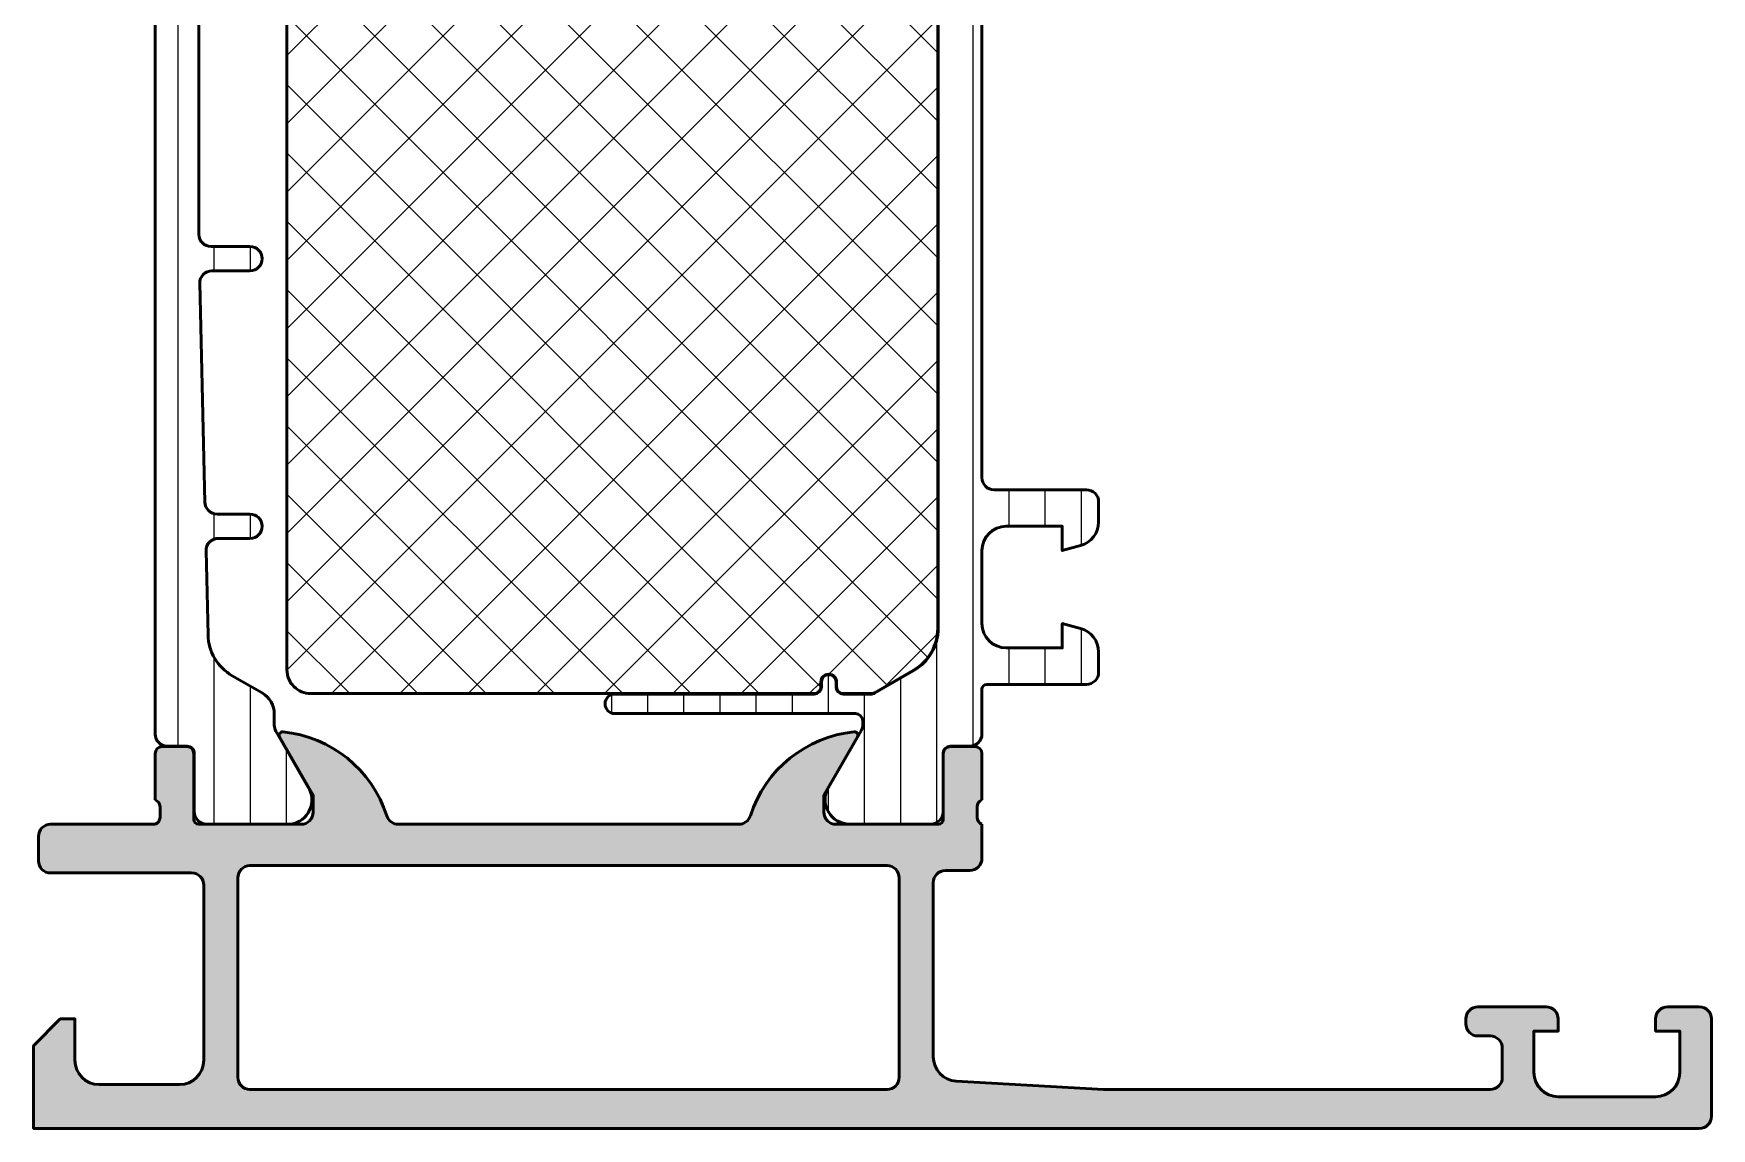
# Model space of a CAD drawing. Extents: x 0 to 69, y 0 to 90.
# Drawn here: x 0 to 69, y 0 to 45 of the extents above; entities that cross this region are included whole.
import ezdxf

# ---------------------------------------------------------------- set-up
doc = ezdxf.new("R2010")
doc.units = 0
for name, color, linetype, lineweight in [('0S-Alu contour', 7, 'Continuous', 50), ('0S-Alu hatch', 252, 'Continuous', 25), ('0S-Plastic contour', 254, 'Continuous', 50), ('0S-Plastic hatch', 253, 'Continuous', 25), ('0S-PT contour', 91, 'Continuous', 50), ('0S-PT hatch', 103, 'Continuous', 25)]:
    doc.layers.add(name, color=color, linetype=linetype, lineweight=lineweight)
pattern_1 = [(90, (0, 0), (-1.4859, 0), [])]

# ---------------------------------------------------------------- blocks, each defined once
blk = doc.blocks.new('486660__AA6779D3_EC4B_46D5_8450_88F0453FE4CD_')
at = {"layer": '0S-PT hatch'}
h = blk.add_hatch(dxfattribs=at)
h.set_pattern_fill('ANSI37', color=256, scale=0.625, angle=90, style=0)
h.set_pattern_definition([(135, (0, 0), (-1.403165018917055, -1.403165018917055), []), (225, (0, 0), (1.403165018917055, -1.403165018917055), [])])
edge = h.paths.add_edge_path()
edge.add_line((32.37999999999912, 64.15), (32.37999999999912, 64.35))
edge.add_arc((32.09999999999911, 64.35000000000001), 0.2800000000000011, 0, 89.99999999999856)
edge.add_line((32.09999999999912, 64.63), (11.39999999999904, 64.63))
edge.add_arc((11.39999999999904, 63.64999999999999), 0.9800000000000039, 90, 180)
edge.add_line((10.41999999999903, 63.64999999999999), (10.41999999999908, 18.84999999999997))
edge.add_arc((11.39999999999908, 18.84999999999997), 0.9799999999999968, 180, 270.0000000000002)
edge.add_line((11.39999999999908, 17.86999999999997), (32.09999999999916, 17.87))
edge.add_arc((32.09999999999916, 18.15), 0.2800000000000011, 270, 360)
edge.add_line((32.37999999999916, 18.15), (32.37999999999916, 18.35))
edge.add_ellipse((32.69999999999916, 18.35), major_axis=(-0.3200000000000003, 0), ratio=1, start_angle=180, end_angle=360, ccw=False)
edge.add_line((33.01999999999917, 18.35), (33.01999999999917, 18.14999999999999))
edge.add_arc((33.29999999999916, 18.14999999999999), 0.2800000000000011, 180, 270)
edge.add_line((33.29999999999916, 17.86999999999999), (34.43730669589375, 17.87))
edge.add_arc((34.43730669589374, 18.15), 0.2799999999999976, 270.0000000000014, 300.0000000000005)
edge.add_line((34.57730669589374, 17.90751288694036), (36.18999999999906, 18.83860180018583))
edge.add_arc((35.19999999999907, 20.55333209967904), 1.980000000000004, 299.9999999999993, 360)
edge.add_line((37.17999999999908, 20.55333209967904), (37.17999999999905, 61.94666790032098))
edge.add_arc((35.19999999999904, 61.94666790032097), 1.980000000000003, 0, 60.00000000000089)
edge.add_line((36.18999999999902, 63.66139819981417), (34.57730669589369, 64.59248711305963))
edge.add_arc((34.43730669589368, 64.35000000000001), 0.2800000000000002, 59.99999999999822, 89.99999999999564)
edge.add_line((34.43730669589371, 64.63), (33.29999999999912, 64.63))
edge.add_arc((33.29999999999911, 64.35000000000001), 0.2799999999999869, 89.99999999999856, 180)
edge.add_line((33.01999999999913, 64.35000000000002), (33.01999999999912, 64.15))
edge.add_ellipse((32.69999999999912, 64.15), major_axis=(-0.3200000000000003, 0), ratio=1, start_angle=0, end_angle=180, ccw=False)
at = {"layer": '0S-PT contour', "color": 7}
for points in [[(32.09999999999912, 64.63), (11.39999999999904, 64.63)], [(32.37999999999912, 64.15), (32.37999999999912, 64.35)], [(33.01999999999913, 64.35000000000002), (33.01999999999912, 64.15)], [(34.43730669589371, 64.63), (33.29999999999912, 64.63)], [(36.18999999999902, 63.66139819981417), (34.57730669589369, 64.59248711305963)], [(10.41999999999903, 63.64999999999999), (10.41999999999908, 18.84999999999997)], [(37.17999999999908, 20.55333209967904), (37.17999999999905, 61.94666790032098)], [(34.57730669589374, 17.90751288694036), (36.18999999999906, 18.83860180018583)], [(32.37999999999916, 18.15), (32.37999999999916, 18.35)], [(33.01999999999917, 18.35), (33.01999999999917, 18.14999999999999)], [(11.39999999999908, 17.86999999999997), (32.09999999999916, 17.87)], [(33.29999999999916, 17.86999999999999), (34.43730669589375, 17.87)]]:
    blk.add_lwpolyline(points, dxfattribs=at)
for centre, radius, start, end in [((11.39999999999904, 63.64999999999999), 0.9800000000000039, 90, 180), ((32.09999999999911, 64.35000000000001), 0.2800000000000011, 0, 89.99999999999856), ((33.29999999999911, 64.35000000000001), 0.2799999999999869, 89.99999999999856, 180), ((34.43730669589368, 64.35000000000001), 0.2800000000000002, 59.99999999999822, 89.99999999999564), ((35.19999999999904, 61.94666790032097), 1.980000000000003, 0, 60.00000000000089), ((35.19999999999907, 20.55333209967904), 1.980000000000004, 299.9999999999993, 0), ((11.39999999999908, 18.84999999999997), 0.9799999999999968, 180, 270.0000000000002), ((32.09999999999916, 18.15), 0.2800000000000011, 270, 0), ((33.29999999999916, 18.14999999999999), 0.2800000000000011, 180, 270), ((34.43730669589374, 18.15), 0.2799999999999976, 270.0000000000014, 300.0000000000005)]:
    blk.add_arc(centre, radius, start, end, dxfattribs=at)
at = {"layer": '0S-PT contour', "color": 7, "extrusion": (0, 0, -1)}
for centre, start, end in [((-32.69999999999912, 64.15), 180, 0), ((-32.69999999999916, 18.35), 0, 180)]:
    blk.add_arc(centre, 0.3200000000000003, start, end, dxfattribs=at)
blk = doc.blocks.new('284601__1C3E3B5A_675D_45E2_A2A6_27D8448A8259___341B43FD_93DC_42B4_A6A2_6976A97F9815_')
at = {"layer": '0S-Plastic hatch'}
h = blk.add_hatch(dxfattribs=at)
h.set_pattern_fill('ANSI31', color=256, scale=0.4680000000000001, angle=45, style=0)
h.set_pattern_definition(pattern_1)
edge = h.paths.add_edge_path()
edge.add_arc((39.19999999999911, 64.45), 0.2000000000000028, 180, 270)
edge.add_line((39.19999999999911, 64.25), (43.29999999999912, 64.25000000000001))
edge.add_ellipse((43.29999999999912, 63.75000000000001), major_axis=(-0.5, 0), ratio=1, start_angle=180, end_angle=270, ccw=False)
edge.add_line((43.79999999999911, 63.75000000000001), (43.79999999999911, 62.91925077662566))
edge.add_ellipse((42.79999999999911, 62.91925077662565), major_axis=(-1, 0), ratio=1, start_angle=104.99999999999989, end_angle=180, ccw=False)
edge.add_line((43.05881904510163, 61.95332495033658), (42.29999999999912, 61.75000000000001))
edge.add_line((42.29999999999912, 61.75000000000001), (42.29999999999911, 62.75000000000002))
edge.add_line((42.29999999999911, 62.75000000000002), (39.99999999999911, 62.75000000000001))
edge.add_arc((39.99999999999911, 61.75), 1, 90, 180)
edge.add_line((38.99999999999911, 61.75), (38.99999999999911, 58.75))
edge.add_arc((39.99999999999911, 58.75), 1, 180, 270.0000000000004)
edge.add_line((39.99999999999911, 57.75000000000001), (42.29999999999912, 57.75000000000002))
edge.add_line((42.29999999999912, 57.75000000000002), (42.29999999999912, 58.75000000000001))
edge.add_line((42.29999999999912, 58.75000000000001), (43.05881904510163, 58.54667504966343))
edge.add_ellipse((42.79999999999912, 57.58074922337437), major_axis=(-0.9999999999999957, 0), ratio=1, start_angle=180, end_angle=255.0000000000004, ccw=False)
edge.add_line((43.79999999999911, 57.58074922337437), (43.79999999999912, 56.75))
edge.add_ellipse((43.29999999999912, 56.75), major_axis=(-0.5, 0), ratio=1, start_angle=90, end_angle=180, ccw=False)
edge.add_line((43.29999999999912, 56.25), (39.49999999999911, 56.25000000000001))
edge.add_arc((39.49999999999911, 55.75000000000001), 0.5, 90, 180)
edge.add_line((38.99999999999911, 55.75000000000001), (38.99999999999914, 26.75000000000001))
edge.add_arc((39.49999999999914, 26.75000000000001), 0.5, 180, 270)
edge.add_line((39.49999999999914, 26.25000000000001), (43.29999999999915, 26.25000000000002))
edge.add_ellipse((43.29999999999915, 25.75000000000001), major_axis=(-0.5000000000000036, 0), ratio=1, start_angle=180, end_angle=270, ccw=False)
edge.add_line((43.79999999999916, 25.75000000000001), (43.79999999999916, 24.91925077662566))
edge.add_ellipse((42.79999999999914, 24.91925077662565), major_axis=(-1.000000000000007, 0), ratio=1, start_angle=104.9999999999998, end_angle=180, ccw=False)
edge.add_line((43.05881904510167, 23.95332495033658), (42.29999999999916, 23.75000000000001))
edge.add_line((42.29999999999916, 23.75000000000001), (42.29999999999916, 24.75000000000001))
edge.add_line((42.29999999999916, 24.75000000000001), (39.99999999999914, 24.75000000000001))
edge.add_arc((39.99999999999915, 23.75000000000001), 1, 90.0000000000004, 180)
edge.add_line((38.99999999999915, 23.75000000000001), (38.99999999999915, 20.75000000000001))
edge.add_arc((39.99999999999915, 20.75000000000001), 1, 180, 270)
edge.add_line((39.99999999999915, 19.75000000000001), (42.29999999999916, 19.75000000000001))
edge.add_line((42.29999999999916, 19.75000000000001), (42.29999999999916, 20.75000000000001))
edge.add_line((42.29999999999916, 20.75000000000001), (43.05881904510168, 20.54667504966344))
edge.add_ellipse((42.79999999999916, 19.58074922337437), major_axis=(-0.9999999999999991, 0), ratio=1, start_angle=180, end_angle=255.0000000000005, ccw=False)
edge.add_line((43.79999999999916, 19.58074922337437), (43.79999999999916, 18.75000000000001))
edge.add_ellipse((43.29999999999916, 18.75000000000001), major_axis=(-0.5, 0), ratio=1, start_angle=90, end_angle=180, ccw=False)
edge.add_line((43.29999999999916, 18.25000000000001), (39.19999999999915, 18.25000000000001))
edge.add_arc((39.19999999999916, 18.05000000000001), 0.2000000000000028, 90.00000000000205, 180)
edge.add_line((38.99999999999915, 18.05000000000001), (38.99999999999915, 16.21000000000001))
edge.add_ellipse((38.49999999999915, 16.21000000000001), major_axis=(-0.5, 0), ratio=1, start_angle=90, end_angle=180, ccw=False)
edge.add_line((38.49999999999915, 15.71000000000001), (37.69999999999914, 15.71000000000001))
edge.add_arc((37.69999999999914, 15.41000000000001), 0.2999999999999971, 90, 180)
edge.add_line((37.39999999999915, 15.41000000000001), (37.39999999999915, 13.01))
edge.add_ellipse((36.89999999999915, 13.01), major_axis=(-0.5, 0), ratio=1, start_angle=90, end_angle=180, ccw=False)
edge.add_line((36.89999999999915, 12.51), (33.54999999999915, 12.51000000000001))
edge.add_ellipse((33.54999999999915, 13.51), major_axis=(-0.9999999999999964, 0), ratio=1, start_angle=-30.000000000000114, end_angle=90, ccw=False)
edge.add_line((32.68397459621471, 14.01), (34.03301270189136, 16.34660254037844))
edge.add_arc((33.59999999999914, 16.59660254037844), 0.4999999999999998, 329.9999999999999, 360)
edge.add_line((34.09999999999914, 16.59660254037844), (34.09999999999916, 16.75))
edge.add_arc((33.79999999999916, 16.75), 0.2999999999999971, 0, 90)
edge.add_line((33.79999999999916, 17.05), (23.89999999999915, 17.04999999999999))
edge.add_ellipse((23.89999999999915, 17.44999999999998), major_axis=(-0.3999999999999986, 0), ratio=1, start_angle=-90, end_angle=90, ccw=False)
edge.add_line((23.89999999999915, 17.84999999999998), (32.09999999999916, 17.85))
edge.add_arc((32.09999999999916, 18.15), 0.3000000000000043, 270, 360)
edge.add_line((32.39999999999917, 18.15), (32.39999999999917, 18.35))
edge.add_ellipse((32.69999999999916, 18.35), major_axis=(-0.2999999999999971, 0), ratio=1, start_angle=180, end_angle=360, ccw=False)
edge.add_line((32.99999999999916, 18.35), (32.99999999999916, 18.14999999999999))
edge.add_arc((33.29999999999916, 18.14999999999999), 0.2999999999999971, 180, 270)
edge.add_line((33.29999999999916, 17.85), (34.43730669589375, 17.85))
edge.add_arc((34.43730669589375, 18.15), 0.2999999999999971, 269.9999999999986, 299.9999999999984)
edge.add_line((34.58730669589375, 17.89019237886466), (36.19999999999905, 18.82128129211013))
edge.add_arc((35.19999999999908, 20.55333209967904), 2.000000000000005, 299.9999999999989, 360)
edge.add_line((37.19999999999909, 20.55333209967904), (37.19999999999905, 61.94666790032098))
edge.add_arc((35.19999999999905, 61.94666790032096), 2, 0, 60.00000000000115)
edge.add_line((36.19999999999901, 63.67871870788985), (34.5873066958937, 64.60980762113533))
edge.add_arc((34.4373066958937, 64.35000000000001), 0.2999999999999919, 59.99999999999943, 89.99999999999864)
edge.add_line((34.43730669589371, 64.65), (33.29999999999912, 64.65))
edge.add_arc((33.29999999999912, 64.35000000000001), 0.2999999999999971, 90, 180)
edge.add_line((32.99999999999912, 64.35000000000001), (32.99999999999911, 64.15))
edge.add_ellipse((32.69999999999912, 64.15), major_axis=(-0.2999999999999971, 0), ratio=1, start_angle=0, end_angle=180, ccw=False)
edge.add_line((32.39999999999912, 64.15), (32.39999999999912, 64.35))
edge.add_arc((32.09999999999912, 64.35), 0.3000000000000043, 0, 90)
edge.add_line((32.09999999999912, 64.65), (23.8999999999991, 64.65))
edge.add_ellipse((23.8999999999991, 65.04999999999998), major_axis=(-0.3999999999999915, 0), ratio=1, start_angle=-90, end_angle=90, ccw=False)
edge.add_line((23.8999999999991, 65.44999999999999), (33.7999999999991, 65.45))
edge.add_arc((33.7999999999991, 65.75), 0.2999999999999971, 270, 360)
edge.add_line((34.0999999999991, 65.75), (34.0999999999991, 65.90339745962156))
edge.add_arc((33.5999999999991, 65.90339745962156), 0.5, 0, 30.00000000000195)
edge.add_line((34.03301270189131, 66.15339745962157), (32.68397459621466, 68.49000000000001))
edge.add_ellipse((33.5499999999991, 68.99), major_axis=(-0.9999999999999888, 0), ratio=1, start_angle=-90, end_angle=29.999999999999375, ccw=False)
edge.add_line((33.5499999999991, 69.98999999999998), (36.8999999999991, 69.99000000000001))
edge.add_ellipse((36.89999999999911, 69.49000000000001), major_axis=(-0.5, 0), ratio=1, start_angle=180, end_angle=270.0000000000008, ccw=False)
edge.add_line((37.3999999999991, 69.49000000000001), (37.3999999999991, 67.09))
edge.add_arc((37.6999999999991, 67.09), 0.3000000000000043, 180, 270)
edge.add_line((37.6999999999991, 66.78999999999999), (38.49999999999911, 66.79))
edge.add_ellipse((38.49999999999911, 66.29), major_axis=(-0.5, 0), ratio=1, start_angle=180, end_angle=270, ccw=False)
edge.add_line((38.99999999999911, 66.29), (38.99999999999911, 64.45))
at = {"layer": '0S-Plastic contour', "color": 7}
for points in [[(33.5499999999991, 69.98999999999998), (36.8999999999991, 69.99000000000001)], [(37.3999999999991, 69.49000000000001), (37.3999999999991, 67.09)], [(34.03301270189131, 66.15339745962157), (32.68397459621466, 68.49000000000001)], [(37.6999999999991, 66.78999999999999), (38.49999999999911, 66.79)], [(38.99999999999911, 66.29), (38.99999999999911, 64.45)], [(34.0999999999991, 65.75), (34.0999999999991, 65.90339745962156)], [(23.8999999999991, 65.44999999999999), (33.7999999999991, 65.45)], [(32.09999999999912, 64.65), (23.8999999999991, 64.65)], [(32.39999999999912, 64.15), (32.39999999999912, 64.35)], [(32.99999999999912, 64.35000000000001), (32.99999999999911, 64.15)], [(34.43730669589371, 64.65), (33.29999999999912, 64.65)], [(36.19999999999901, 63.67871870788985), (34.5873066958937, 64.60980762113533)], [(39.19999999999911, 64.25), (43.29999999999912, 64.25000000000001)], [(43.79999999999911, 63.75000000000001), (43.79999999999911, 62.91925077662566)], [(43.05881904510163, 61.95332495033658), (42.29999999999912, 61.75000000000001), (42.29999999999911, 62.75000000000002), (39.99999999999911, 62.75000000000001)], [(37.19999999999909, 20.55333209967904), (37.19999999999905, 61.94666790032098)], [(38.99999999999911, 61.75), (38.99999999999911, 58.75)], [(39.99999999999911, 57.75000000000001), (42.29999999999912, 57.75000000000002), (42.29999999999912, 58.75000000000001), (43.05881904510163, 58.54667504966343)], [(43.79999999999911, 57.58074922337437), (43.79999999999912, 56.75)], [(43.29999999999912, 56.25), (39.49999999999911, 56.25000000000001)], [(38.99999999999911, 55.75000000000001), (38.99999999999914, 26.75000000000001)], [(39.49999999999914, 26.25000000000001), (43.29999999999915, 26.25000000000002)], [(43.79999999999916, 25.75000000000001), (43.79999999999916, 24.91925077662566)], [(43.05881904510167, 23.95332495033658), (42.29999999999916, 23.75000000000001), (42.29999999999916, 24.75000000000001), (39.99999999999914, 24.75000000000001)], [(38.99999999999915, 23.75000000000001), (38.99999999999915, 20.75000000000001)], [(39.99999999999915, 19.75000000000001), (42.29999999999916, 19.75000000000001), (42.29999999999916, 20.75000000000001), (43.05881904510168, 20.54667504966344)], [(43.79999999999916, 19.58074922337437), (43.79999999999916, 18.75000000000001)], [(34.58730669589375, 17.89019237886466), (36.19999999999905, 18.82128129211013)], [(32.39999999999917, 18.15), (32.39999999999917, 18.35)], [(32.99999999999916, 18.35), (32.99999999999916, 18.14999999999999)], [(38.99999999999915, 18.05000000000001), (38.99999999999915, 16.21000000000001)], [(43.29999999999916, 18.25000000000001), (39.19999999999915, 18.25000000000001)], [(23.89999999999915, 17.84999999999998), (32.09999999999916, 17.85)], [(33.29999999999916, 17.85), (34.43730669589375, 17.85)], [(33.79999999999916, 17.05), (23.89999999999915, 17.04999999999999)], [(34.09999999999914, 16.59660254037844), (34.09999999999916, 16.75)], [(32.68397459621471, 14.01), (34.03301270189136, 16.34660254037844)], [(37.39999999999915, 15.41000000000001), (37.39999999999915, 13.01)], [(38.49999999999915, 15.71000000000001), (37.69999999999914, 15.71000000000001)], [(36.89999999999915, 12.51), (33.54999999999915, 12.51000000000001)]]:
    blk.add_lwpolyline(points, dxfattribs=at)
at = {"layer": '0S-Plastic contour', "color": 7, "extrusion": (0, 0, -1)}
for centre, radius, start, end in [((-33.5499999999991, 68.99), 0.9999999999999888, 330.0000000000006, 90), ((-36.89999999999911, 69.49000000000001), 0.5, 89.9999999999992, 180), ((-38.49999999999911, 66.29), 0.5, 90, 180), ((-23.8999999999991, 65.04999999999998), 0.3999999999999915, 270, 90), ((-43.29999999999912, 63.75000000000001), 0.5, 90, 180), ((-32.69999999999912, 64.15), 0.2999999999999971, 180, 0), ((-42.79999999999911, 62.91925077662565), 1, 180, 255.0000000000001), ((-42.79999999999912, 57.58074922337437), 0.9999999999999957, 104.9999999999996, 180), ((-43.29999999999912, 56.75), 0.5, 180, 270), ((-43.29999999999915, 25.75000000000001), 0.5000000000000036, 90, 180), ((-42.79999999999914, 24.91925077662565), 1.000000000000007, 180, 255.0000000000002), ((-42.79999999999916, 19.58074922337437), 0.9999999999999991, 104.9999999999995, 180), ((-32.69999999999916, 18.35), 0.2999999999999971, 0, 180), ((-43.29999999999916, 18.75000000000001), 0.5, 180, 270), ((-23.89999999999915, 17.44999999999998), 0.3999999999999986, 270, 90), ((-38.49999999999915, 16.21000000000001), 0.5, 180, 270), ((-33.54999999999915, 13.51), 0.9999999999999964, 270, 30.00000000000004), ((-36.89999999999915, 13.01), 0.5, 180, 270)]:
    blk.add_arc(centre, radius, start, end, dxfattribs=at)
at = {"layer": '0S-Plastic contour', "color": 7}
for centre, radius, start, end in [((37.6999999999991, 67.09), 0.3000000000000043, 180, 270), ((33.7999999999991, 65.75), 0.2999999999999971, 270, 0), ((33.5999999999991, 65.90339745962156), 0.5, 0, 30.00000000000195), ((32.09999999999912, 64.35), 0.3000000000000043, 0, 90), ((33.29999999999912, 64.35000000000001), 0.2999999999999971, 90, 180), ((34.4373066958937, 64.35000000000001), 0.2999999999999919, 59.99999999999943, 89.99999999999864), ((39.19999999999911, 64.45), 0.2000000000000028, 180, 270), ((35.19999999999905, 61.94666790032096), 2, 0, 60.00000000000115), ((39.99999999999911, 61.75), 1, 90, 180), ((39.99999999999911, 58.75), 1, 180, 270.0000000000004), ((39.49999999999911, 55.75000000000001), 0.5, 90, 180), ((39.49999999999914, 26.75000000000001), 0.5, 180, 270), ((39.99999999999915, 23.75000000000001), 1, 90.0000000000004, 180), ((39.99999999999915, 20.75000000000001), 1, 180, 270), ((35.19999999999908, 20.55333209967904), 2.000000000000005, 299.9999999999989, 0), ((32.09999999999916, 18.15), 0.3000000000000043, 270, 0), ((33.29999999999916, 18.14999999999999), 0.2999999999999971, 180, 270), ((39.19999999999916, 18.05000000000001), 0.2000000000000028, 90.00000000000205, 180), ((34.43730669589375, 18.15), 0.2999999999999971, 269.9999999999986, 299.9999999999984), ((33.79999999999916, 16.75), 0.2999999999999971, 0, 90), ((33.59999999999914, 16.59660254037844), 0.4999999999999998, 329.9999999999999, 0), ((37.69999999999914, 15.41000000000001), 0.2999999999999971, 90, 180)]:
    blk.add_arc(centre, radius, start, end, dxfattribs=at)
blk = doc.blocks.new('347280__58E9946C_40D0_4B69_BB5C_070745B5B61F_')
at = {"layer": '0S-Alu hatch'}
h = blk.add_hatch(color=256, dxfattribs=at)
edge = h.paths.add_edge_path()
edge.add_line((37.5, 10.59999999999999), (38.5, 10.59999999999999))
edge.add_arc((38.5, 11.09999999999999), 0.5, 270, 360)
edge.add_line((39, 11.09999999999999), (39, 12.50000000000001))
edge.add_ellipse((39.1, 12.78284271247463), major_axis=(-0.2999999999999993, 0), ratio=1, start_angle=0, end_angle=70.52877936551039, ccw=False)
edge.add_line((38.79999999999999, 12.78284271247463), (38.8, 13.21715728752538))
edge.add_ellipse((39.1, 13.21715728752538), major_axis=(-0.3000000000000043, 0), ratio=1, start_angle=289.47122063449063, end_angle=360, ccw=False)
edge.add_line((39, 13.5), (39, 15.39999999999996))
edge.add_arc((38.69999999999996, 15.39999999999996), 0.3000000000000398, 0, 90)
edge.add_line((38.69999999999996, 15.7), (37.71000000000004, 15.7))
edge.add_arc((37.71000000000004, 15.39999999999996), 0.3000000000000327, 90, 180)
edge.add_line((37.41, 15.39999999999996), (37.41, 12.7))
edge.add_ellipse((37.21, 12.7), major_axis=(-0.2000000000000028, 0), ratio=1, start_angle=90, end_angle=180, ccw=False)
edge.add_line((37.21, 12.5), (33, 12.50000000000001))
edge.add_ellipse((33, 13), major_axis=(-0.4999999999999965, 0), ratio=1, start_angle=0, end_angle=90, ccw=False)
edge.add_line((32.5, 13), (32.50000000000001, 13.7))
edge.add_line((32.50000000000001, 13.7), (33.88149545762237, 16.09282032302756))
edge.add_arc((33.7618802153517, 16.16188021535171), 0.1381197846482973, 330.0000000000003, 455.6225775507923)
edge.add_arc((34.23822324117381, 11.32339113815219), 5, 95.62257755079364, 162.2515836439299)
edge.add_ellipse((29.00000000000001, 13), major_axis=(-0.4999999999999977, 0), ratio=1, start_angle=90, end_angle=162.2515836439304, ccw=False)
edge.add_line((29.00000000000001, 12.5), (15, 12.5))
edge.add_ellipse((15, 13), major_axis=(-0.5000000000000054, 0), ratio=1, start_angle=17.74841635606981, end_angle=90, ccw=False)
edge.add_arc((9.761776758826194, 11.3233911381522), 4.999999999999996, 17.7484163560701, 84.37742244920646)
edge.add_arc((10.23811978464829, 16.1618802153517), 0.1381197846483025, 84.37742244920489, 209.9999999999986)
edge.add_line((10.11850454237762, 16.09282032302755), (11.49999999999999, 13.7))
edge.add_line((11.49999999999999, 13.7), (11.49999999999999, 13))
edge.add_ellipse((10.99999999999999, 13), major_axis=(-0.5, 0), ratio=1, start_angle=90, end_angle=180, ccw=False)
edge.add_line((10.99999999999999, 12.5), (6.790000000000006, 12.5))
edge.add_ellipse((6.790000000000006, 12.7), major_axis=(-0.2000000000000028, 0), ratio=1, start_angle=0, end_angle=90, ccw=False)
edge.add_line((6.590000000000003, 12.7), (6.590000000000003, 15.39999999999996))
edge.add_arc((6.289999999999963, 15.39999999999996), 0.3000000000000398, 0, 90)
edge.add_line((6.289999999999963, 15.7), (5.300000000000039, 15.7))
edge.add_arc((5.300000000000043, 15.39999999999996), 0.3000000000000362, 90.00000000000067, 180)
edge.add_line((5.000000000000007, 15.39999999999996), (5.000000000000007, 13.5))
edge.add_ellipse((4.900000000000005, 13.21715728752538), major_axis=(-0.2999999999999966, 0), ratio=1, start_angle=180, end_angle=250.5287793655088, ccw=False)
edge.add_line((5.200000000000002, 13.21715728752538), (5.200000000000009, 12.78284271247462))
edge.add_ellipse((4.900000000000011, 12.78284271247462), major_axis=(-0.299999999999998, 0), ratio=1, start_angle=109.4712206344899, end_angle=180, ccw=False)
edge.add_line((5.000000000000007, 12.5), (0.6999999999999887, 12.5))
edge.add_arc((0.6999999999999889, 12), 0.5, 90.00000000000003, 180)
edge.add_line((0.1999999999999888, 12), (0.1999999999999886, 11))
edge.add_arc((0.6999999999999887, 11), 0.5, 180, 270)
edge.add_line((0.6999999999999885, 10.5), (6.499999999999992, 10.5))
edge.add_ellipse((6.499999999999989, 10), major_axis=(-0.4999999999999965, 0), ratio=1, start_angle=180, end_angle=269.9999999999996, ccw=False)
edge.add_line((6.999999999999985, 10), (6.999999999999985, 2.800000000000004))
edge.add_ellipse((5.999999999999989, 2.8), major_axis=(-0.9999999999999964, 0), ratio=1, start_angle=90.00000000000023, end_angle=180, ccw=False)
edge.add_line((5.999999999999992, 1.800000000000004), (2.699999999999988, 1.800000000000004))
edge.add_ellipse((2.699999999999988, 2.800000000000004), major_axis=(-1, 0), ratio=1, start_angle=0, end_angle=90, ccw=False)
edge.add_line((1.699999999999988, 2.800000000000004), (1.699999999999988, 4.5))
edge.add_line((1.699999999999988, 4.5), (1.099999999999994, 4.5))
edge.add_line((1.099999999999994, 4.5), (0, 3.399999999999998))
edge.add_line((0, 3.399999999999998), (0, 0))
edge.add_line((0, 0), (68.5, 0))
edge.add_arc((68.5, 0.5), 0.5, 270, 360)
edge.add_line((69, 0.5), (69, 4.5))
edge.add_arc((68.5, 4.5), 0.5, 0, 90)
edge.add_line((68.5, 5), (67.2, 5))
edge.add_arc((67.2, 4.5), 0.5, 90, 180)
edge.add_line((66.7, 4.5), (66.7, 4))
edge.add_line((66.7, 4), (67.70000000000002, 4))
edge.add_line((67.70000000000002, 4), (67.70000000000002, 2.299999999999997))
edge.add_ellipse((66.70000000000002, 2.299999999999996), major_axis=(-1, 0), ratio=1, start_angle=90, end_angle=180, ccw=False)
edge.add_line((66.70000000000002, 1.299999999999996), (62.69999999999999, 1.299999999999997))
edge.add_ellipse((62.69999999999999, 2.299999999999996), major_axis=(-0.9999999999999996, 0), ratio=1, start_angle=0, end_angle=90, ccw=False)
edge.add_line((61.69999999999999, 2.299999999999996), (61.69999999999999, 4))
edge.add_line((61.69999999999999, 4), (62.7, 4))
edge.add_line((62.7, 4), (62.7, 4.5))
edge.add_arc((62.2, 4.5), 0.5, 0, 90)
edge.add_line((62.2, 5), (59.40000000000001, 5))
edge.add_arc((59.40000000000001, 4.5), 0.5, 90, 180)
edge.add_line((58.9, 4.5), (58.9, 4.300000000000004))
edge.add_arc((59.40000000000001, 4.300000000000004), 0.5, 180, 270)
edge.add_line((59.40000000000001, 3.800000000000004), (59.90000000000001, 3.799999999999997))
edge.add_ellipse((59.90000000000001, 3.299999999999997), major_axis=(-0.5, 0), ratio=1, start_angle=180, end_angle=270, ccw=False)
edge.add_line((60.4, 3.299999999999997), (60.4, 2.100000000000001))
edge.add_ellipse((59.90000000000001, 2.100000000000001), major_axis=(-0.5, 0), ratio=1, start_angle=90, end_angle=180, ccw=False)
edge.add_line((59.90000000000001, 1.600000000000001), (44, 1.600000000000001))
edge.add_line((44, 1.600000000000001), (37.94295020946149, 1.946117130887913))
edge.add_ellipse((38, 2.944488465311891), major_axis=(-1.000000000000001, 0), ratio=1, start_angle=0, end_angle=86.72951207681638, ccw=False)
edge.add_line((36.99999999999999, 2.94448846531189), (37, 10.09999999999999))
edge.add_ellipse((37.5, 10.09999999999999), major_axis=(-0.5, 0), ratio=1, start_angle=270, end_angle=360, ccw=False)
edge = h.paths.add_edge_path()
edge.add_line((8.399999999999991, 2.100000000000001), (8.399999999999991, 10.3))
edge.add_ellipse((8.899999999999991, 10.3), major_axis=(-0.5, 0), ratio=1, start_angle=270, end_angle=360, ccw=False)
edge.add_line((8.899999999999991, 10.8), (35.1, 10.8))
edge.add_ellipse((35.1, 10.3), major_axis=(-0.5, 0), ratio=1, start_angle=180, end_angle=269.9999999999992, ccw=False)
edge.add_line((35.6, 10.3), (35.6, 2.099999999999997))
edge.add_ellipse((35.1, 2.099999999999997), major_axis=(-0.4999999999999965, 0), ratio=1, start_angle=90.0000000000008, end_angle=180, ccw=False)
edge.add_line((35.1, 1.600000000000001), (8.900000000000006, 1.599999999999994))
edge.add_ellipse((8.900000000000002, 2.100000000000004), major_axis=(-0.5000000000000107, 0), ratio=1, start_angle=0, end_angle=90.0000000000004, ccw=False)
at = {"layer": '0S-Alu contour', "color": 7}
for points in [[(10.11850454237762, 16.09282032302755), (11.49999999999999, 13.7), (11.49999999999999, 13)], [(32.5, 13), (32.50000000000001, 13.7), (33.88149545762237, 16.09282032302756)], [(5.000000000000007, 15.39999999999996), (5.000000000000007, 13.5)], [(6.289999999999963, 15.7), (5.300000000000039, 15.7)], [(6.590000000000003, 12.7), (6.590000000000003, 15.39999999999996)], [(37.41, 15.39999999999996), (37.41, 12.7)], [(38.69999999999996, 15.7), (37.71000000000004, 15.7)], [(39, 13.5), (39, 15.39999999999996)], [(5.200000000000002, 13.21715728752538), (5.200000000000009, 12.78284271247462)], [(38.79999999999999, 12.78284271247463), (38.8, 13.21715728752538)], [(5.000000000000007, 12.5), (0.6999999999999887, 12.5)], [(10.99999999999999, 12.5), (6.790000000000006, 12.5)], [(29.00000000000001, 12.5), (15, 12.5)], [(37.21, 12.5), (33, 12.50000000000001)], [(39, 11.09999999999999), (39, 12.50000000000001)], [(0.1999999999999888, 12), (0.1999999999999886, 11)], [(0.6999999999999885, 10.5), (6.499999999999992, 10.5)], [(8.899999999999991, 10.8), (35.1, 10.8)], [(37.5, 10.59999999999999), (38.5, 10.59999999999999)], [(6.999999999999985, 10), (6.999999999999985, 2.800000000000004)], [(8.399999999999991, 2.100000000000001), (8.399999999999991, 10.3)], [(35.6, 10.3), (35.6, 2.099999999999997)], [(36.99999999999999, 2.94448846531189), (37, 10.09999999999999)], [(62.2, 5), (59.40000000000001, 5)], [(68.5, 5), (67.2, 5)], [(1.699999999999988, 2.800000000000004), (1.699999999999988, 4.5), (1.099999999999994, 4.5), (0, 3.399999999999998), (0, 0), (68.5, 0)], [(58.9, 4.5), (58.9, 4.300000000000004)], [(61.69999999999999, 2.299999999999996), (61.69999999999999, 4), (62.7, 4), (62.7, 4.5)], [(66.7, 4.5), (66.7, 4), (67.70000000000002, 4), (67.70000000000002, 2.299999999999997)], [(69, 0.5), (69, 4.5)], [(59.40000000000001, 3.800000000000004), (59.90000000000001, 3.799999999999997)], [(60.4, 3.299999999999997), (60.4, 2.100000000000001)], [(5.999999999999992, 1.800000000000004), (2.699999999999988, 1.800000000000004)], [(35.1, 1.600000000000001), (8.900000000000006, 1.599999999999994)], [(59.90000000000001, 1.600000000000001), (44, 1.600000000000001), (37.94295020946149, 1.946117130887913)], [(66.70000000000002, 1.299999999999996), (62.69999999999999, 1.299999999999997)]]:
    blk.add_lwpolyline(points, dxfattribs=at)
for centre, radius, start, end in [((10.23811978464829, 16.1618802153517), 0.1381197846483025, 84.37742244920489, 209.9999999999986), ((9.761776758826194, 11.3233911381522), 4.999999999999996, 17.7484163560701, 84.37742244920646), ((34.23822324117381, 11.32339113815219), 5, 95.62257755079364, 162.2515836439299), ((33.7618802153517, 16.16188021535171), 0.1381197846482973, 330.0000000000003, 95.62257755079234), ((5.300000000000043, 15.39999999999996), 0.3000000000000362, 90.00000000000067, 180), ((6.289999999999963, 15.39999999999996), 0.3000000000000398, 0, 90), ((37.71000000000004, 15.39999999999996), 0.3000000000000327, 90, 180), ((38.69999999999996, 15.39999999999996), 0.3000000000000398, 0, 90), ((0.6999999999999889, 12), 0.5, 90.00000000000003, 180), ((38.5, 11.09999999999999), 0.5, 270, 0), ((0.6999999999999887, 11), 0.5, 180, 270), ((59.40000000000001, 4.5), 0.5, 90, 180), ((62.2, 4.5), 0.5, 0, 90), ((67.2, 4.5), 0.5, 90, 180), ((68.5, 4.5), 0.5, 0, 90), ((59.40000000000001, 4.300000000000004), 0.5, 180, 270), ((68.5, 0.5), 0.5, 270, 0)]:
    blk.add_arc(centre, radius, start, end, dxfattribs=at)
at = {"layer": '0S-Alu contour', "color": 7, "extrusion": (0, 0, -1)}
for centre, radius, start, end in [((-4.900000000000005, 13.21715728752538), 0.2999999999999966, 109.4712206344912, 180), ((-39.1, 13.21715728752538), 0.3000000000000043, 0, 70.52877936550937), ((-4.900000000000011, 12.78284271247462), 0.299999999999998, 180, 250.5287793655101), ((-6.790000000000006, 12.7), 0.2000000000000028, 270, 0), ((-10.99999999999999, 13), 0.5, 180, 270), ((-15, 13), 0.5000000000000054, 270, 342.2515836439302), ((-29.00000000000001, 13), 0.4999999999999977, 197.7484163560697, 270), ((-33, 13), 0.4999999999999965, 270, 0), ((-37.21, 12.7), 0.2000000000000028, 180, 270), ((-39.1, 12.78284271247463), 0.2999999999999993, 289.4712206344896, 0), ((-6.499999999999989, 10), 0.4999999999999965, 90.0000000000004, 180), ((-8.899999999999991, 10.3), 0.5, 0, 90), ((-35.1, 10.3), 0.5, 90.00000000000081, 180), ((-37.5, 10.09999999999999), 0.5, 0, 90), ((-59.90000000000001, 3.299999999999997), 0.5, 90, 180), ((-2.699999999999988, 2.800000000000004), 1, 270, 0), ((-5.999999999999989, 2.8), 0.9999999999999964, 180, 269.9999999999998), ((-38, 2.944488465311891), 1.000000000000001, 273.2704879231836, 0), ((-8.900000000000002, 2.100000000000004), 0.5000000000000107, 269.9999999999996, 0), ((-35.1, 2.099999999999997), 0.4999999999999965, 180, 269.9999999999992), ((-59.90000000000001, 2.100000000000001), 0.5, 180, 270), ((-62.69999999999999, 2.299999999999996), 0.9999999999999996, 270, 0), ((-66.70000000000002, 2.299999999999996), 1, 180, 270)]:
    blk.add_arc(centre, radius, start, end, dxfattribs=at)
blk = doc.blocks.new('284601__D1D47318_7897_450D_8B7C_3EEFFCFABF3A___E5347060_884E_45AE_9116_E744F85955DC_')
at = {"layer": '0S-Plastic hatch'}
h = blk.add_hatch(dxfattribs=at)
h.set_pattern_fill('ANSI31', color=256, scale=0.4680000000000001, angle=45, style=0)
h.set_pattern_definition(pattern_1)
edge = h.paths.add_edge_path()
edge.add_line((9.399999999999817, 64.60247913859288), (8.173146686273858, 63.89415504765704))
edge.add_arc((9.173146686273792, 62.16210424008813), 1.999999999999995, 119.9999999999979, 178.6586049342205)
edge.add_line((7.173694771767034, 62.20892348373027), (7.092974565514793, 58.76170481091058))
edge.add_arc((7.592837544141478, 58.75000000000007), 0.4999999999999928, 178.6586049342219, 270.0000000000003)
edge.add_line((7.592837544141481, 58.25000000000007), (8.900000000000052, 58.25000000000006))
edge.add_ellipse((8.900000000000052, 57.75000000000005), major_axis=(-0.5, 0), ratio=1, start_angle=90, end_angle=270, ccw=False)
edge.add_line((8.900000000000052, 57.25000000000005), (7.546005466508188, 57.25000000000005))
edge.add_arc((7.546005466508176, 56.75000000000006), 0.5, 89.99999999999856, 178.6586049342197)
edge.add_line((7.046142487881484, 56.7617048109106), (6.835398138531598, 47.76170481091056))
edge.add_arc((7.335261117158287, 47.75000000000003), 0.4999999999999972, 178.6586049342219, 270.0000000000014)
edge.add_line((7.335261117158299, 47.25000000000004), (8.900000000000052, 47.25000000000005))
edge.add_ellipse((8.900000000000052, 46.75000000000006), major_axis=(-0.5, 0), ratio=1, start_angle=90, end_angle=270, ccw=False)
edge.add_line((8.900000000000052, 46.25000000000006), (7.299999999999995, 46.25000000000006))
edge.add_arc((7.299999999999995, 45.75000000000006), 0.5, 90, 180)
edge.add_line((6.799999999999995, 45.75000000000006), (6.799999999999994, 36.75000000000006))
edge.add_arc((7.299999999999998, 36.75000000000006), 0.5000000000000046, 180, 270)
edge.add_line((7.299999999999998, 36.25000000000005), (8.900000000000052, 36.25000000000006))
edge.add_ellipse((8.900000000000052, 35.75000000000006), major_axis=(-0.5, 0), ratio=1, start_angle=90, end_angle=270, ccw=False)
edge.add_line((8.900000000000052, 35.25000000000006), (7.335261117158248, 35.25000000000004))
edge.add_arc((7.335261117158251, 34.75000000000008), 0.4999999999999574, 90.0000000000003, 181.3413950657789)
edge.add_line((6.835398138531601, 34.73829518908956), (7.046142487881486, 25.73829518908953))
edge.add_arc((7.546005466508184, 25.75000000000006), 0.5000000000000052, 181.3413950657786, 270)
edge.add_line((7.546005466508184, 25.25000000000005), (8.900000000000052, 25.25000000000006))
edge.add_ellipse((8.900000000000052, 24.75000000000005), major_axis=(-0.5000000000000036, 0), ratio=1, start_angle=90, end_angle=270, ccw=False)
edge.add_line((8.900000000000052, 24.25000000000005), (7.592837544141483, 24.25000000000006))
edge.add_arc((7.592837544141483, 23.75000000000006), 0.4999999999999965, 90, 181.3413950657789)
edge.add_line((7.092974565514794, 23.73829518908953), (7.173694771767033, 20.29107651626986))
edge.add_arc((9.173146686274006, 20.33789575991199), 2.000000000000202, 181.3413950657786, 240.0000000000016)
edge.add_line((8.173146686273952, 18.60584495234291), (9.39999999999981, 17.89752086140714))
edge.add_ellipse((8.899999999999903, 17.03149545762268), major_axis=(-0.9999999999999651, 0), ratio=1, start_angle=180, end_angle=240.000000000005, ccw=False)
edge.add_line((9.899999999999867, 17.03149545762268), (9.899999999999878, 16.57894936768688))
edge.add_arc((10.39997736187118, 16.57419146728958), 0.4999999999999795, 179.4547765471978, 209.9999965993446)
edge.add_line((9.966964645140823, 16.32419149299003), (11.28548149809947, 14.040453))
edge.add_ellipse((10.44422884910813, 13.49981807472285), major_axis=(-0.9999960709244735, 0), ratio=1, start_angle=98.18160805189967, end_angle=212.7270160998406, ccw=False)
edge.add_line((10.58653949809948, 12.51), (7.109998000000008, 12.51))
edge.add_ellipse((7.109995360374933, 13.00999597743861), major_axis=(-0.4999959774455833, 0), ratio=1, start_angle=-0.0003024817733034979, end_angle=90.00030248118622, ccw=False)
edge.add_line((6.609999382936317, 13.00999861706881), (6.610334012242539, 15.409997))
edge.add_arc((6.310334012242536, 15.40999699999999), 0.3000000000000025, 0, 90.00000000000018)
edge.add_line((6.310334012242535, 15.709997), (5.5, 15.70999699999999))
edge.add_ellipse((5.500000000000002, 16.2099970000001), major_axis=(-0.5000000000001031, 0), ratio=1, start_angle=0, end_angle=89.99999999999977, ccw=False)
edge.add_line((4.999999999999899, 16.2099970000001), (5.00000000000009, 66.29000299999998))
edge.add_ellipse((5.500000000000085, 66.29000299999998), major_axis=(-0.4999999999999947, 0), ratio=1, start_angle=270.000000000001, end_angle=360, ccw=False)
edge.add_line((5.500000000000076, 66.79000299999998), (6.310334012242549, 66.790003))
edge.add_arc((6.310334012242543, 67.090003), 0.2999999999999971, 270.000000000001, 360)
edge.add_line((6.610334012242541, 67.090003), (6.609999382936317, 69.4900013829363))
edge.add_ellipse((7.109995360374936, 69.49000402256138), major_axis=(-0.4999959774455868, 0), ratio=1, start_angle=-90.0003024811852, end_angle=0.0003024817733034979, ccw=False)
edge.add_line((7.109998000000004, 69.99), (10.58653949809948, 69.99))
edge.add_ellipse((10.44422884910813, 69.00018192527716), major_axis=(-0.9999960709244591, 0), ratio=1, start_angle=147.2729839001592, end_angle=261.81839194810044, ccw=False)
edge.add_line((11.28548149809946, 68.45954700000001), (9.96696464514083, 66.17580850701))
edge.add_arc((10.39997736187141, 65.92580853271033), 0.5000000000002393, 150.000003400656, 180.5452234528383)
edge.add_line((9.899999999999851, 65.92105063231271), (9.899999999999883, 65.46850454237736))
edge.add_ellipse((8.89999999999988, 65.46850454237736), major_axis=(-1.000000000000005, 0), ratio=1, start_angle=119.99999999999591, end_angle=180, ccw=False)
at = {"layer": '0S-Plastic contour', "color": 7}
for points in [[(7.109998000000004, 69.99), (10.58653949809948, 69.99)], [(6.610334012242541, 67.090003), (6.609999382936317, 69.4900013829363)], [(11.28548149809946, 68.45954700000001), (9.96696464514083, 66.17580850701)], [(4.999999999999899, 16.2099970000001), (5.00000000000009, 66.29000299999998)], [(5.500000000000076, 66.79000299999998), (6.310334012242549, 66.790003)], [(9.899999999999851, 65.92105063231271), (9.899999999999883, 65.46850454237736)], [(9.399999999999817, 64.60247913859288), (8.173146686273858, 63.89415504765704)], [(7.173694771767034, 62.20892348373027), (7.092974565514793, 58.76170481091058)], [(7.592837544141481, 58.25000000000007), (8.900000000000052, 58.25000000000006)], [(7.046142487881484, 56.7617048109106), (6.835398138531598, 47.76170481091056)], [(8.900000000000052, 57.25000000000005), (7.546005466508188, 57.25000000000005)], [(7.335261117158299, 47.25000000000004), (8.900000000000052, 47.25000000000005)], [(8.900000000000052, 46.25000000000006), (7.299999999999995, 46.25000000000006)], [(6.799999999999995, 45.75000000000006), (6.799999999999994, 36.75000000000006)], [(7.299999999999998, 36.25000000000005), (8.900000000000052, 36.25000000000006)], [(8.900000000000052, 35.25000000000006), (7.335261117158248, 35.25000000000004)], [(6.835398138531601, 34.73829518908956), (7.046142487881486, 25.73829518908953)], [(7.546005466508184, 25.25000000000005), (8.900000000000052, 25.25000000000006)], [(8.900000000000052, 24.25000000000005), (7.592837544141483, 24.25000000000006)], [(7.092974565514794, 23.73829518908953), (7.173694771767033, 20.29107651626986)], [(8.173146686273952, 18.60584495234291), (9.39999999999981, 17.89752086140714)], [(9.899999999999867, 17.03149545762268), (9.899999999999878, 16.57894936768688)], [(9.966964645140823, 16.32419149299003), (11.28548149809947, 14.040453)], [(6.310334012242535, 15.709997), (5.5, 15.70999699999999)], [(6.609999382936317, 13.00999861706881), (6.610334012242539, 15.409997)], [(10.58653949809948, 12.51), (7.109998000000008, 12.51)]]:
    blk.add_lwpolyline(points, dxfattribs=at)
at = {"layer": '0S-Plastic contour', "color": 7, "extrusion": (0, 0, -1)}
for centre, radius, start, end in [((-7.109995360374936, 69.49000402256138), 0.4999959774455868, 359.9996975182267, 90.00030248118524), ((-10.44422884910813, 69.00018192527716), 0.9999960709244591, 98.18160805189956, 212.7270160998408), ((-5.500000000000085, 66.29000299999998), 0.4999999999999947, 0, 89.99999999999898), ((-8.89999999999988, 65.46850454237736), 1.000000000000005, 180, 240.0000000000042), ((-8.900000000000052, 57.75000000000005), 0.5, 90, 270), ((-8.900000000000052, 46.75000000000006), 0.5, 90, 270), ((-8.900000000000052, 35.75000000000006), 0.5, 90, 270), ((-8.900000000000052, 24.75000000000005), 0.5000000000000036, 90, 270), ((-8.899999999999903, 17.03149545762268), 0.9999999999999651, 119.999999999995, 180), ((-5.500000000000002, 16.2099970000001), 0.5000000000001031, 270.0000000000002, 0), ((-10.44422884910813, 13.49981807472285), 0.9999960709244735, 147.2729839001594, 261.8183919481003), ((-7.109995360374933, 13.00999597743861), 0.4999959774455833, 269.9996975188138, 0.0003024817733149)]:
    blk.add_arc(centre, radius, start, end, dxfattribs=at)
at = {"layer": '0S-Plastic contour', "color": 7}
for centre, radius, start, end in [((6.310334012242543, 67.090003), 0.2999999999999971, 270.000000000001, 0), ((10.39997736187141, 65.92580853271033), 0.5000000000002393, 150.000003400656, 180.5452234528383), ((9.173146686273792, 62.16210424008813), 1.999999999999995, 119.9999999999979, 178.6586049342205), ((7.592837544141478, 58.75000000000007), 0.4999999999999928, 178.6586049342219, 270.0000000000003), ((7.546005466508176, 56.75000000000006), 0.5, 89.99999999999856, 178.6586049342197), ((7.335261117158287, 47.75000000000003), 0.4999999999999972, 178.6586049342219, 270.0000000000014), ((7.299999999999995, 45.75000000000006), 0.5, 90, 180), ((7.299999999999998, 36.75000000000006), 0.5000000000000046, 180, 270), ((7.335261117158251, 34.75000000000008), 0.4999999999999574, 90.0000000000003, 181.3413950657789), ((7.546005466508184, 25.75000000000006), 0.5000000000000052, 181.3413950657786, 270), ((7.592837544141483, 23.75000000000006), 0.4999999999999965, 90, 181.3413950657789), ((9.173146686274006, 20.33789575991199), 2.000000000000202, 181.3413950657786, 240.0000000000016), ((10.39997736187118, 16.57419146728958), 0.4999999999999795, 179.4547765471978, 209.9999965993446), ((6.310334012242536, 15.40999699999999), 0.3000000000000025, 0, 90.00000000000018)]:
    blk.add_arc(centre, radius, start, end, dxfattribs=at)
blk = doc.blocks.new('486660__87E85604_B69C_49AE_9AD7_CDF3BD09F1A9_')
at = {"layer": '0S-Alu contour', "color": 7}
blk.add_blockref('347280__58E9946C_40D0_4B69_BB5C_070745B5B61F_', (0, 0), dxfattribs=at)
at = {"layer": '0S-Plastic contour', "color": 7}
for name in ['284601__D1D47318_7897_450D_8B7C_3EEFFCFABF3A___E5347060_884E_45AE_9116_E744F85955DC_', '284601__1C3E3B5A_675D_45E2_A2A6_27D8448A8259___341B43FD_93DC_42B4_A6A2_6976A97F9815_']:
    blk.add_blockref(name, (0, 0), dxfattribs=at)
at = {"layer": '0S-PT contour', "color": 7}
blk.add_blockref('486660__AA6779D3_EC4B_46D5_8450_88F0453FE4CD_', (0, 0), dxfattribs=at)

msp = doc.modelspace()

# ---------------------------------------------------------------- block references
at = {"layer": '0S-Alu contour', "color": 7}
msp.add_blockref('486660__87E85604_B69C_49AE_9AD7_CDF3BD09F1A9_', (0, 0), dxfattribs=at)

doc.saveas('drawing.dxf')
